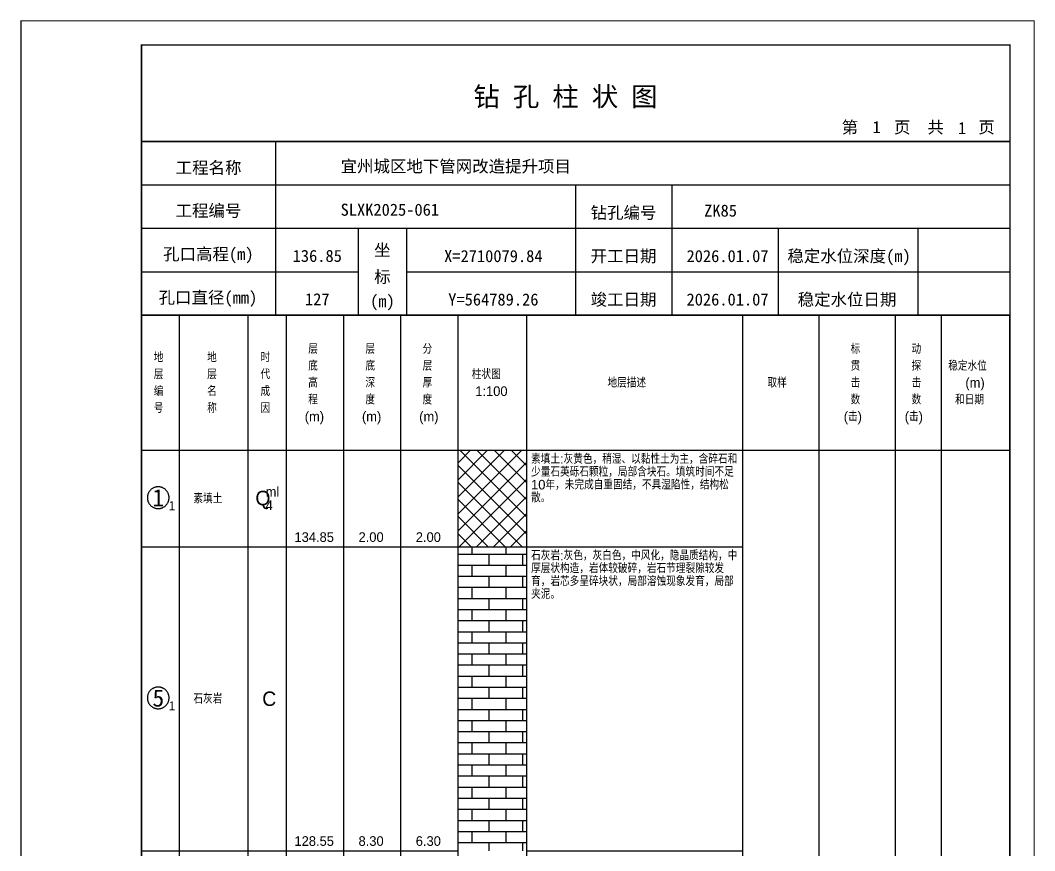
# Model space of a CAD drawing. Header units: millimetres. Extents: x 12489 to 89920, y 4630 to 4927.
# Drawn here: x 55829.3 to 56039.6, y 4754.7 to 4926.8 of the extents above; entities that cross this region are included whole.
import ezdxf
from ezdxf.enums import TextEntityAlignment as Align

# ---------------------------------------------------------------- set-up
doc = ezdxf.new("R2010")
doc.units = ezdxf.units.MM
doc.layers.add('ZZT_TC', color=7, linetype='Continuous')
doc.styles.add('成果图图块', font='', dxfattribs={"height": 2.5})
doc.styles.add('成果图模板', font='')
doc.styles.add('成果图模板标题', font='simhei.ttf')
doc.styles.add('成果图表体', font='Comfont.shx', dxfattribs={"height": 2, "bigfont": 'Hztxt12a.shx'})
doc.styles.get('成果图图块').set_extended_font_data('FangSong_GB2312')
doc.styles.get('成果图模板').set_extended_font_data('FangSong_GB2312')

# ---------------------------------------------------------------- blocks, each defined once
blk = doc.blocks.new('DCBH-1-1-1379', base_point=(0.3, -0.11))
at = {"layer": 'ZZT_TC', "color": 7}
blk.add_polyline3d([(-0.19, 2.31, 0), (-0.3, 2.31, 0), (-0.41, 2.3, 0), (-0.52, 2.29, 0), (-0.63, 2.27, 0), (-0.73, 2.24, 0), (-0.84, 2.21, 0), (-0.95, 2.18, 0), (-1.05, 2.14, 0), (-1.15, 2.09, 0), (-1.25, 2.04, 0), (-1.35, 1.99, 0), (-1.44, 1.93, 0), (-1.53, 1.87, 0), (-1.62, 1.8, 0), (-1.7, 1.73, 0), (-1.78, 1.65, 0), (-1.86, 1.57, 0), (-1.93, 1.49, 0), (-2, 1.4, 0), (-2.06, 1.31, 0), (-2.12, 1.22, 0), (-2.17, 1.12, 0), (-2.22, 1.02, 0), (-2.27, 0.92, 0), (-2.31, 0.82, 0), (-2.34, 0.71, 0), (-2.37, 0.61, 0), (-2.4, 0.5, 0), (-2.41, 0.39, 0), (-2.43, 0.28, 0), (-2.44, 0.17, 0), (-2.44, 0.06, 0), (-2.44, -0.05, 0), (-2.43, -0.16, 0), (-2.41, -0.27, 0), (-2.4, -0.38, 0), (-2.37, -0.49, 0), (-2.34, -0.6, 0), (-2.31, -0.7, 0), (-2.27, -0.8, 0), (-2.22, -0.9, 0), (-2.17, -1, 0), (-2.12, -1.1, 0), (-2.06, -1.19, 0), (-2, -1.28, 0), (-1.93, -1.37, 0), (-1.86, -1.45, 0), (-1.78, -1.53, 0), (-1.7, -1.61, 0), (-1.62, -1.68, 0), (-1.53, -1.75, 0), (-1.44, -1.81, 0), (-1.35, -1.87, 0), (-1.25, -1.93, 0), (-1.15, -1.98, 0), (-1.05, -2.02, 0), (-0.95, -2.06, 0), (-0.84, -2.1, 0), (-0.73, -2.13, 0), (-0.63, -2.15, 0), (-0.52, -2.17, 0), (-0.41, -2.18, 0), (-0.3, -2.19, 0), (-0.19, -2.19, 0), (-0.08, -2.19, 0), (0.03, -2.18, 0), (0.14, -2.17, 0), (0.25, -2.15, 0), (0.36, -2.13, 0), (0.47, -2.1, 0), (0.57, -2.06, 0), (0.67, -2.02, 0), (0.77, -1.98, 0), (0.87, -1.93, 0), (0.97, -1.87, 0), (1.06, -1.81, 0), (1.15, -1.75, 0), (1.24, -1.68, 0), (1.32, -1.61, 0), (1.4, -1.53, 0), (1.48, -1.45, 0), (1.55, -1.37, 0), (1.62, -1.28, 0), (1.68, -1.19, 0), (1.74, -1.1, 0), (1.8, -1, 0), (1.85, -0.9, 0), (1.89, -0.8, 0), (1.93, -0.7, 0), (1.97, -0.6, 0), (2, -0.49, 0), (2.02, -0.38, 0), (2.04, -0.27, 0), (2.05, -0.16, 0), (2.06, -0.05, 0), (2.06, 0.06, 0), (2.06, 0.17, 0), (2.05, 0.28, 0), (2.04, 0.39, 0), (2.02, 0.5, 0), (2, 0.61, 0), (1.97, 0.71, 0), (1.93, 0.82, 0), (1.89, 0.92, 0), (1.85, 1.02, 0), (1.8, 1.12, 0), (1.74, 1.22, 0), (1.68, 1.31, 0), (1.62, 1.4, 0), (1.55, 1.49, 0), (1.48, 1.57, 0), (1.4, 1.65, 0), (1.32, 1.73, 0), (1.24, 1.8, 0), (1.15, 1.87, 0), (1.06, 1.93, 0), (0.97, 1.99, 0), (0.87, 2.04, 0), (0.77, 2.09, 0), (0.67, 2.14, 0), (0.57, 2.18, 0), (0.47, 2.21, 0), (0.36, 2.24, 0), (0.25, 2.27, 0), (0.14, 2.29, 0), (0.03, 2.3, 0), (-0.08, 2.31, 0), (-0.19, 2.31, 0)], dxfattribs=at)
at = {"style": '成果图图块'}
blk.add_text('1', height=3.57, dxfattribs=at).set_placement((-0.16, -1.74), align=Align.CENTER)
blk.add_text('1', height=1.91, dxfattribs=at).set_placement((2.03, -2.53))
blk = doc.blocks.new('DCBH-1-1-1380', base_point=(0.3, -0.11))
at = {"layer": 'ZZT_TC', "color": 7}
blk.add_polyline3d([(-0.19, 2.31, 0), (-0.3, 2.31, 0), (-0.41, 2.3, 0), (-0.52, 2.29, 0), (-0.63, 2.27, 0), (-0.73, 2.24, 0), (-0.84, 2.21, 0), (-0.95, 2.18, 0), (-1.05, 2.14, 0), (-1.15, 2.09, 0), (-1.25, 2.04, 0), (-1.35, 1.99, 0), (-1.44, 1.93, 0), (-1.53, 1.87, 0), (-1.62, 1.8, 0), (-1.7, 1.73, 0), (-1.78, 1.65, 0), (-1.86, 1.57, 0), (-1.93, 1.49, 0), (-2, 1.4, 0), (-2.06, 1.31, 0), (-2.12, 1.22, 0), (-2.17, 1.12, 0), (-2.22, 1.02, 0), (-2.27, 0.92, 0), (-2.31, 0.82, 0), (-2.34, 0.71, 0), (-2.37, 0.61, 0), (-2.4, 0.5, 0), (-2.41, 0.39, 0), (-2.43, 0.28, 0), (-2.44, 0.17, 0), (-2.44, 0.06, 0), (-2.44, -0.05, 0), (-2.43, -0.16, 0), (-2.41, -0.27, 0), (-2.4, -0.38, 0), (-2.37, -0.49, 0), (-2.34, -0.6, 0), (-2.31, -0.7, 0), (-2.27, -0.8, 0), (-2.22, -0.9, 0), (-2.17, -1, 0), (-2.12, -1.1, 0), (-2.06, -1.19, 0), (-2, -1.28, 0), (-1.93, -1.37, 0), (-1.86, -1.45, 0), (-1.78, -1.53, 0), (-1.7, -1.61, 0), (-1.62, -1.68, 0), (-1.53, -1.75, 0), (-1.44, -1.81, 0), (-1.35, -1.87, 0), (-1.25, -1.93, 0), (-1.15, -1.98, 0), (-1.05, -2.02, 0), (-0.95, -2.06, 0), (-0.84, -2.1, 0), (-0.73, -2.13, 0), (-0.63, -2.15, 0), (-0.52, -2.17, 0), (-0.41, -2.18, 0), (-0.3, -2.19, 0), (-0.19, -2.19, 0), (-0.08, -2.19, 0), (0.03, -2.18, 0), (0.14, -2.17, 0), (0.25, -2.15, 0), (0.36, -2.13, 0), (0.47, -2.1, 0), (0.57, -2.06, 0), (0.67, -2.02, 0), (0.77, -1.98, 0), (0.87, -1.93, 0), (0.97, -1.87, 0), (1.06, -1.81, 0), (1.15, -1.75, 0), (1.24, -1.68, 0), (1.32, -1.61, 0), (1.4, -1.53, 0), (1.48, -1.45, 0), (1.55, -1.37, 0), (1.62, -1.28, 0), (1.68, -1.19, 0), (1.74, -1.1, 0), (1.8, -1, 0), (1.85, -0.9, 0), (1.89, -0.8, 0), (1.93, -0.7, 0), (1.97, -0.6, 0), (2, -0.49, 0), (2.02, -0.38, 0), (2.04, -0.27, 0), (2.05, -0.16, 0), (2.06, -0.05, 0), (2.06, 0.06, 0), (2.06, 0.17, 0), (2.05, 0.28, 0), (2.04, 0.39, 0), (2.02, 0.5, 0), (2, 0.61, 0), (1.97, 0.71, 0), (1.93, 0.82, 0), (1.89, 0.92, 0), (1.85, 1.02, 0), (1.8, 1.12, 0), (1.74, 1.22, 0), (1.68, 1.31, 0), (1.62, 1.4, 0), (1.55, 1.49, 0), (1.48, 1.57, 0), (1.4, 1.65, 0), (1.32, 1.73, 0), (1.24, 1.8, 0), (1.15, 1.87, 0), (1.06, 1.93, 0), (0.97, 1.99, 0), (0.87, 2.04, 0), (0.77, 2.09, 0), (0.67, 2.14, 0), (0.57, 2.18, 0), (0.47, 2.21, 0), (0.36, 2.24, 0), (0.25, 2.27, 0), (0.14, 2.29, 0), (0.03, 2.3, 0), (-0.08, 2.31, 0), (-0.19, 2.31, 0)], dxfattribs=at)
at = {"style": '成果图图块'}
blk.add_text('5', height=3.57, dxfattribs=at).set_placement((-0.16, -1.74), align=Align.CENTER)
blk.add_text('1', height=1.91, dxfattribs=at).set_placement((2.03, -2.53))
blk = doc.blocks.new('钻孔柱状图路桥昇龙制图梁世成校核莫家里.dwg198', base_point=(25, 236))
for p, q in [((52.82, 236), (52.82, 272)), ((25, 263), (205, 263)), ((115, 236), (115, 263)), ((135, 236), (135, 263)), ((25, 254), (205, 254)), ((70, 236), (70, 254)), ((80, 236), (80, 254)), ((157, 236), (157, 254)), ((185.95, 236), (185.95, 254)), ((25, 245), (70, 245)), ((80, 245), (205, 245))]:
    blk.add_line(p, q)
for points, const_width in [([(0, 0), (210, 0), (210, 297), (0, 297)], 0.25), ([(25, 5), (205, 5), (205, 292), (25, 292)], 0.3)]:
    blk.add_lwpolyline(points, close=True, dxfattribs=dict(const_width=const_width))
at = {"const_width": 0.3}
for points in [[(25, 272), (205, 272)], [(25, 236), (205, 236)]]:
    blk.add_lwpolyline(points, dxfattribs=at)
for s, height, style, p in [('钻 孔 柱 状 图', 4, '成果图模板标题', (93.8, 279.31)), ('第', 2.5, '成果图模板', (170.12, 273.7)), ('页', 2.5, '成果图模板', (180.96, 273.7)), ('共', 2.5, '成果图模板', (187.88, 273.7)), ('页', 2.5, '成果图模板', (198.44, 273.7)), ('工程名称', 2.5, '成果图模板', (32.07, 265.32)), ('宜州城区地下管网改造提升项目', 2.5, '成果图模板', (66.26, 265.61)), ('工程编号', 2.5, '成果图模板', (32.05, 256.41)), ('SLXK2025-061', 2.5, '成果图模板', (66.26, 256.61)), ('钻孔编号', 2.5, '成果图模板', (118.08, 256)), ('ZK85', 2.5, '成果图模板', (141.61, 256.43)), ('孔口高程(m)', 2.5, '成果图模板', (29.48, 247.41)), ('坐', 2.5, '成果图模板', (73.21, 248.24)), ('开工日期', 2.5, '成果图模板', (118.08, 247)), ('稳定水位深度(m)', 2.5, '成果图模板', (158.86, 247)), ('标', 2.5, '成果图模板', (73.21, 242.7)), ('孔口直径(mm)', 2.5, '成果图模板', (28.54, 238.41)), ('(m) ', 2.5, '成果图模板', (72.38, 237.65)), ('竣工日期', 2.5, '成果图模板', (118.08, 238)), ('稳定水位日期', 2.5, '成果图模板', (160.99, 238))]:
    blk.add_text(s, height=height, dxfattribs=dict(style=style)).set_placement(p)
at = {"style": '成果图模板'}
for s, p in [('1', (177.35, 273.74)), ('1', (195.08, 273.53)), ('136.85', (61.43, 247.04)), ('X=2710079.84', (97.92, 247)), ('2026.01.07', (146.46, 247)), ('127', (61.43, 238.04)), ('Y=564789.26', (97.92, 238)), ('2026.01.07', (146.46, 238))]:
    blk.add_text(s, height=2.5, dxfattribs=at).set_placement(p, align=Align.CENTER)

msp = doc.modelspace()

# ---------------------------------------------------------------- hatches: boundary and pattern name
at = {"linetype": 'Continuous'}
h = msp.add_hatch(dxfattribs=at)
h.set_pattern_fill('GKSTT', scale=0.5, style=0, pattern_type=2)
h.set_pattern_definition([(45, (0, 0), (-1.76776695, 1.76776695), []), (135, (0, 0), (-1.76776695, -1.76776695), [])])
h.paths.add_polyline_path([(55920.06, 4817.71), (55934.29, 4817.71), (55934.29, 4837.71), (55920.06, 4837.71)])
h = msp.add_hatch(dxfattribs=at)
h.set_pattern_fill('GKSHY', scale=0.5, style=0, pattern_type=2)
h.set_pattern_definition([(0, (0, 0), (0, 2.3), []), (90, (0, 0), (-3.5, 2.3), [2.3, -2.3])])
h.paths.add_polyline_path([(55920.06, 4754.71), (55934.29, 4754.71), (55934.29, 4817.71), (55920.06, 4817.71)])

# ---------------------------------------------------------------- linework, layer by layer
at = {"color": 0}
for p, q in [((55854.45, 4837.71), (55862.35, 4837.71)), ((55854.45, 4817.71), (55854.45, 4837.71)), ((55862.35, 4817.71), (55862.35, 4837.71)), ((55854.45, 4817.71), (55862.35, 4817.71)), ((55854.45, 4817.71), (55862.35, 4817.71)), ((55854.45, 4754.71), (55854.45, 4817.71)), ((55862.35, 4754.71), (55862.35, 4817.71)), ((55854.45, 4754.71), (55862.35, 4754.71))]:
    msp.add_line(p, q, dxfattribs=at)
for points in [[(55854.45, 4865.71), (55862.35, 4865.71)], [(55854.45, 4837.71), (55854.45, 4865.71)], [(55862.35, 4837.71), (55862.35, 4865.71)], [(55862.35, 4865.71), (55876.58, 4865.71)], [(55862.35, 4837.71), (55862.35, 4865.71)], [(55876.58, 4837.71), (55876.58, 4865.71)], [(55876.58, 4865.71), (55884.49, 4865.71)], [(55876.58, 4837.71), (55876.58, 4865.71)], [(55884.49, 4837.71), (55884.49, 4865.71)], [(55884.49, 4865.71), (55896.35, 4865.71)], [(55884.49, 4837.71), (55884.49, 4865.71)], [(55896.35, 4837.71), (55896.35, 4865.71)], [(55896.35, 4865.71), (55908.2, 4865.71)], [(55896.35, 4837.71), (55896.35, 4865.71)], [(55908.2, 4837.71), (55908.2, 4865.71)], [(55908.2, 4865.71), (55920.06, 4865.71)], [(55908.2, 4837.71), (55908.2, 4865.71)], [(55920.06, 4837.71), (55920.06, 4865.71)], [(55920.06, 4865.71), (55934.29, 4865.71)], [(55920.06, 4837.71), (55920.06, 4865.71)], [(55934.29, 4837.71), (55934.29, 4865.71)], [(55934.29, 4865.71), (55979.11, 4865.71)], [(55934.29, 4837.71), (55934.29, 4865.71)], [(55979.11, 4837.71), (55979.11, 4865.71)], [(55979.11, 4865.71), (55994.92, 4865.71)], [(55979.11, 4837.71), (55979.11, 4865.71)], [(55994.92, 4837.71), (55994.92, 4865.71)], [(55994.92, 4865.71), (56010.73, 4865.71)], [(55994.92, 4837.71), (55994.92, 4865.71)], [(56010.73, 4837.71), (56010.73, 4865.71)], [(56010.73, 4865.71), (56020.22, 4865.71)], [(56010.73, 4837.71), (56010.73, 4865.71)], [(56020.22, 4837.71), (56020.22, 4865.71)], [(56020.22, 4865.71), (56034.45, 4865.71)], [(56020.22, 4837.71), (56020.22, 4865.71)], [(56034.45, 4837.71), (56034.45, 4865.71)], [(55854.45, 4837.71), (55862.35, 4837.71)], [(55854.45, 4643.71), (55854.45, 4837.71)], [(55854.45, 4837.71), (55862.35, 4837.71)], [(55862.35, 4643.71), (55862.35, 4837.71)], [(55862.35, 4837.71), (55876.58, 4837.71)], [(55862.35, 4643.71), (55862.35, 4837.71)], [(55862.35, 4837.71), (55876.58, 4837.71)], [(55862.35, 4837.71), (55876.58, 4837.71)], [(55862.35, 4817.71), (55862.35, 4837.71)], [(55876.58, 4643.71), (55876.58, 4837.71)], [(55876.58, 4817.71), (55876.58, 4837.71)], [(55876.58, 4837.71), (55884.49, 4837.71)], [(55876.58, 4643.71), (55876.58, 4837.71)], [(55876.58, 4837.71), (55884.49, 4837.71)], [(55876.58, 4837.71), (55884.49, 4837.71)], [(55876.58, 4817.71), (55876.58, 4837.71)], [(55884.49, 4643.71), (55884.49, 4837.71)], [(55884.49, 4817.71), (55884.49, 4837.71)], [(55884.49, 4837.71), (55896.35, 4837.71)], [(55884.49, 4643.71), (55884.49, 4837.71)], [(55884.49, 4837.71), (55896.35, 4837.71)], [(55884.49, 4837.71), (55896.35, 4837.71)], [(55884.49, 4817.71), (55884.49, 4837.71)], [(55896.35, 4643.71), (55896.35, 4837.71)], [(55896.35, 4817.71), (55896.35, 4837.71)], [(55896.35, 4837.71), (55908.2, 4837.71)], [(55896.35, 4643.71), (55896.35, 4837.71)], [(55896.35, 4837.71), (55908.2, 4837.71)], [(55896.35, 4837.71), (55908.2, 4837.71)], [(55896.35, 4817.71), (55896.35, 4837.71)], [(55908.2, 4643.71), (55908.2, 4837.71)], [(55908.2, 4817.71), (55908.2, 4837.71)], [(55908.2, 4837.71), (55920.06, 4837.71)], [(55908.2, 4643.71), (55908.2, 4837.71)], [(55908.2, 4837.71), (55920.06, 4837.71)], [(55908.2, 4837.71), (55920.06, 4837.71)], [(55908.2, 4817.71), (55908.2, 4837.71)], [(55920.06, 4643.71), (55920.06, 4837.71)], [(55920.06, 4817.71), (55920.06, 4837.71)], [(55920.06, 4837.71), (55934.29, 4837.71)], [(55920.06, 4643.71), (55920.06, 4837.71)], [(55920.06, 4837.71), (55934.29, 4837.71)], [(55934.29, 4643.71), (55934.29, 4837.71)], [(55934.29, 4837.71), (55979.11, 4837.71)], [(55934.29, 4643.71), (55934.29, 4837.71)], [(55934.29, 4837.71), (55979.11, 4837.71)], [(55934.29, 4837.71), (55979.11, 4837.71)], [(55934.29, 4817.71), (55934.29, 4837.71)], [(55979.11, 4643.71), (55979.11, 4837.71)], [(55979.11, 4817.71), (55979.11, 4837.71)], [(55979.11, 4837.71), (55994.92, 4837.71)], [(55979.11, 4643.71), (55979.11, 4837.71)], [(55979.11, 4837.71), (55994.92, 4837.71)], [(55994.92, 4643.71), (55994.92, 4837.71)], [(55994.92, 4837.71), (56010.73, 4837.71)], [(55994.92, 4643.71), (55994.92, 4837.71)], [(55994.92, 4837.71), (56010.73, 4837.71)], [(56010.73, 4643.71), (56010.73, 4837.71)], [(56010.73, 4837.71), (56020.22, 4837.71)], [(56010.73, 4643.71), (56010.73, 4837.71)], [(56010.73, 4837.71), (56020.22, 4837.71)], [(56020.22, 4643.71), (56020.22, 4837.71)], [(56020.22, 4837.71), (56034.45, 4837.71)], [(56020.22, 4643.71), (56020.22, 4837.71)], [(56020.22, 4837.71), (56034.45, 4837.71)], [(56034.45, 4643.71), (56034.45, 4837.71)], [(55862.35, 4817.71), (55876.58, 4817.71)], [(55862.35, 4817.71), (55876.58, 4817.71)], [(55862.35, 4754.71), (55862.35, 4817.71)], [(55876.58, 4754.71), (55876.58, 4817.71)], [(55876.58, 4817.71), (55884.49, 4817.71)], [(55876.58, 4817.71), (55884.49, 4817.71)], [(55876.58, 4754.71), (55876.58, 4817.71)], [(55884.49, 4754.71), (55884.49, 4817.71)], [(55884.49, 4817.71), (55896.35, 4817.71)], [(55884.49, 4817.71), (55896.35, 4817.71)], [(55884.49, 4754.71), (55884.49, 4817.71)], [(55896.35, 4754.71), (55896.35, 4817.71)], [(55896.35, 4817.71), (55908.2, 4817.71)], [(55896.35, 4817.71), (55908.2, 4817.71)], [(55896.35, 4754.71), (55896.35, 4817.71)], [(55908.2, 4754.71), (55908.2, 4817.71)], [(55908.2, 4817.71), (55920.06, 4817.71)], [(55908.2, 4817.71), (55920.06, 4817.71)], [(55908.2, 4754.71), (55908.2, 4817.71)], [(55920.06, 4754.71), (55920.06, 4817.71)], [(55934.29, 4817.71), (55979.11, 4817.71)], [(55934.29, 4817.71), (55979.11, 4817.71)], [(55934.29, 4754.71), (55934.29, 4817.71)], [(55979.11, 4754.71), (55979.11, 4817.71)], [(55862.35, 4754.71), (55876.58, 4754.71)], [(55876.58, 4754.71), (55884.49, 4754.71)], [(55884.49, 4754.71), (55896.35, 4754.71)], [(55896.35, 4754.71), (55908.2, 4754.71)], [(55908.2, 4754.71), (55920.06, 4754.71)], [(55934.29, 4754.71), (55979.11, 4754.71)]]:
    msp.add_lwpolyline(points, dxfattribs=at)
at = {"color": 7, "flags": 128}
msp.add_lwpolyline([(55920.06, 4817.71), (55934.29, 4817.71)], dxfattribs=at)

# ---------------------------------------------------------------- block references
for name, p in [('钻孔柱状图路桥昇龙制图梁世成校核莫家里.dwg198', (55854.45, 4865.71)), ('DCBH-1-1-1379', (55858.4, 4827.71)), ('DCBH-1-1-1380', (55858.4, 4786.21))]:
    msp.add_blockref(name, p)

# ---------------------------------------------------------------- texts
at = {"color": 0, "style": '成果图表体'}
for s, height, p in [('层', 2, (55889, 4857.71)), ('层', 2, (55900.85, 4857.71)), ('分', 2, (55912.71, 4857.71)), ('标', 2, (56001.41, 4857.71)), ('动', 2, (56014.05, 4857.71)), ('地', 2, (55856.98, 4855.96)), ('地', 2, (55868.05, 4855.96)), ('时', 2, (55879.11, 4855.96)), ('底', 2, (55889, 4854.21)), ('底', 2, (55900.85, 4854.21)), ('层', 2, (55912.71, 4854.21)), ('贯', 2, (56001.41, 4854.21)), ('探', 2, (56014.05, 4854.21)), ('稳定水位', 2, (56021.65, 4854.21)), ('层', 2, (55856.98, 4852.46)), ('层', 2, (55868.05, 4852.46)), ('代', 2, (55879.11, 4852.46)), ('高', 2, (55889, 4850.71)), ('深', 2, (55900.85, 4850.71)), ('厚', 2, (55912.71, 4850.71)), ('柱状图', 2, (55922.91, 4852.46)), ('地层描述', 2, (55951.02, 4850.71)), ('取样', 2, (55984.18, 4850.71)), ('击', 2, (56001.41, 4850.71)), ('击', 2, (56014.05, 4850.71)), ('(m)', 2, (56025.2, 4850.71)), ('编', 2, (55856.98, 4848.96)), ('名', 2, (55868.05, 4848.96)), ('成', 2, (55879.11, 4848.96)), ('1:100', 2, (55923.62, 4848.96)), ('程', 2, (55889, 4847.21)), ('度', 2, (55900.85, 4847.21)), ('度', 2, (55912.71, 4847.21)), ('数', 2, (56001.41, 4847.21)), ('数', 2, (56014.05, 4847.21)), ('和日期', 2, (56023.07, 4847.21)), ('号', 2, (55856.98, 4845.46)), ('称', 2, (55868.05, 4845.46)), ('因', 2, (55879.11, 4845.46)), ('(m)', 2, (55888.28, 4843.71)), ('(m)', 2, (55900.14, 4843.71)), ('(m)', 2, (55912, 4843.71)), ('(击)', 2, (55999.99, 4843.71)), ('(击)', 2, (56012.63, 4843.71)), ('ml', 2, (55880.18, 4828.11)), ('素填土', 2, (55865.2, 4826.71)), ('Q', 3, (55878.05, 4826.31)), ('4', 2, (55880.18, 4825.31)), ('134.85', 2, (55886.15, 4818.71)), ('2.00', 2, (55899.43, 4818.71)), ('2.00', 2, (55911.29, 4818.71)), ('石灰岩', 2, (55865.2, 4785.21)), ('C', 3, (55879.47, 4784.71)), ('128.55', 2, (55886.15, 4755.71)), ('8.30', 2, (55899.43, 4755.71)), ('6.30', 2, (55911.29, 4755.71))]:
    msp.add_text(s, height=height, dxfattribs=at).set_placement(p)
at = {"color": 0, "char_height": 2, "width": 43.0292, "attachment_point": 1, "line_spacing_factor": 0.8, "style": '成果图表体'}
for s, insert in [('素填土:灰黄色，稍湿、以黏性土为主，含碎石和少量石英砾石颗粒，局部含块石。填筑时间不足10年，未完成自重固结，不具湿陷性，结构松散。', (55935.19, 4836.91)), ('石灰岩:灰色，灰白色，中风化，隐晶质结构，中厚层状构造，岩体较破碎，岩石节理裂隙较发育，岩芯多呈碎块状，局部溶蚀现象发育，局部夹泥。', (55935.19, 4816.91))]:
    msp.add_mtext(s, dxfattribs=dict(at, insert=insert))

doc.saveas('drawing.dxf')
